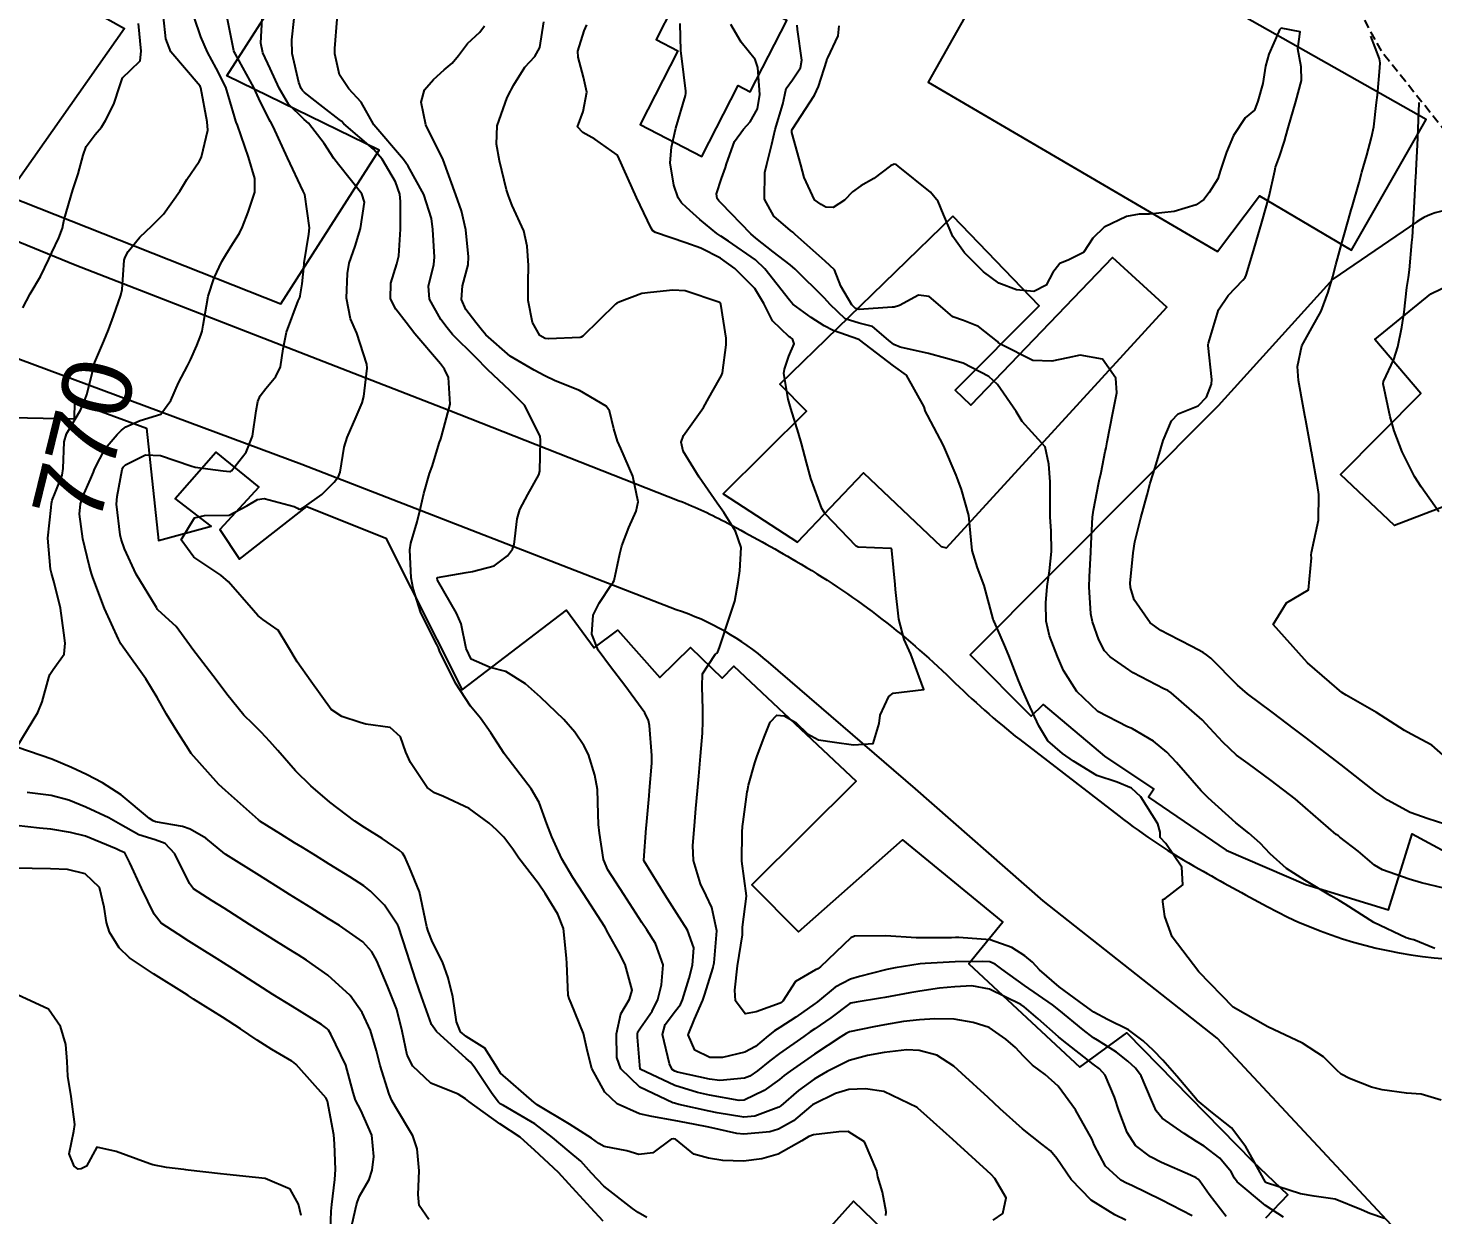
# Model space of a CAD drawing. Header units: metres. Extents: x 318500 to 325275, y 7408834 to 7428799.
# Drawn here: x 321173.1 to 321253.7, y 7409614.1 to 7409682.2 of the extents above; entities that cross this region are included whole.
import ezdxf
from ezdxf.enums import TextEntityAlignment as Align

# ---------------------------------------------------------------- set-up
doc = ezdxf.new("R2010")
doc.units = ezdxf.units.M
doc.header["$MEASUREMENT"] = 0
doc.linetypes.add('DASHED', pattern=[0.75, 0.5, -0.25])
for name, color, linetype in [('Cotas', 45, 'Continuous'), ('Curvas de Nivel 1m', 11, 'Continuous'), ('Curvas de Nivel 5m', 15, 'Continuous'), ('Edificações', 30, 'Continuous'), ('Vias Primárias', 230, 'Continuous')]:
    doc.layers.add(name, color=color, linetype=linetype)
doc.layers.add('Área', color=255, linetype='DASHED', plot=False)
doc.styles.add('ARIAL', font='arial.ttf')

msp = doc.modelspace()

# ---------------------------------------------------------------- linework, layer by layer
at = {"layer": 'Curvas de Nivel 1m', "flags": 128}
for points, elevation in [([(321172.802, 7409666.125), (321173.21, 7409666.934), (321173.817, 7409667.933), (321174.296, 7409668.918), (321174.465, 7409669.297), (321174.858, 7409670.139), (321175.078, 7409670.696), (321175.116, 7409670.906), (321175.159, 7409671.192), (321175.673, 7409672.898), (321175.978, 7409673.82), (321176.259, 7409674.89), (321176.427, 7409675.388), (321176.938, 7409676.078), (321177.317, 7409676.503), (321177.534, 7409676.874), (321178.018, 7409677.811), (321178.362, 7409678.866), (321178.518, 7409679.324), (321178.984, 7409679.776), (321179.534, 7409680.309), (321179.589, 7409680.851), (321179.434, 7409682.444)], 769), ([(321208.614, 7409613.944), (321208.117, 7409614.225), (321207.794, 7409614.455), (321206.139, 7409615.731), (321205.431, 7409616.491), (321204.835, 7409617.178), (321204.162, 7409617.717), (321203.204, 7409618.52), (321202.182, 7409619.32), (321200.384, 7409620.371), (321200.199, 7409620.469), (321200.092, 7409620.562), (321199.739, 7409621.035), (321198.695, 7409622.583), (321198.488, 7409622.842), (321198.235, 7409623.062), (321196.534, 7409624.607), (321196.256, 7409625.01), (321195.687, 7409626.619), (321195.362, 7409627.556), (321195.009, 7409628.63), (321194.837, 7409629.154), (321194.362, 7409630.64), (321194.331, 7409630.715), (321193.562, 7409631.866), (321192.762, 7409632.664), (321192.364, 7409632.96), (321191.57, 7409633.48), (321190.383, 7409634.218), (321189.598, 7409634.702), (321188.844, 7409635.163), (321188.397, 7409635.43), (321187.599, 7409635.929), (321186.409, 7409636.686), (321186.373, 7409636.714), (321186.328, 7409636.751), (321184.435, 7409638.434), (321184.055, 7409638.784), (321182.466, 7409640.56), (321182.296, 7409640.803), (321181.59, 7409641.923), (321181.044, 7409642.822), (321180.504, 7409643.773), (321179.851, 7409644.84), (321178.547, 7409646.663), (321178.425, 7409646.861), (321178.287, 7409647.128), (321177.487, 7409648.871), (321176.812, 7409650.663), (321176.744, 7409650.879), (321176.607, 7409651.367), (321176.239, 7409652.886), (321176.048, 7409654.293), (321176.114, 7409654.888), (321176.241, 7409655.301), (321176.671, 7409656.307), (321176.846, 7409656.71), (321176.907, 7409656.878), (321177.514, 7409658.056), (321178.204, 7409658.865), (321178.461, 7409659.114), (321178.715, 7409659.311), (321179.532, 7409659.662), (321180.722, 7409660.029), (321181.289, 7409660.822), (321181.732, 7409661.828), (321182.252, 7409662.808), (321182.429, 7409663.141), (321182.778, 7409663.974), (321183.017, 7409664.567), (321183.087, 7409664.797), (321183.14, 7409665.143), (321183.44, 7409666.794), (321183.771, 7409667.846), (321184.218, 7409668.786), (321184.455, 7409669.175), (321184.856, 7409669.82), (321185.223, 7409670.416), (321185.404, 7409670.772), (321185.735, 7409671.623), (321186.116, 7409672.762), (321186.114, 7409673.55), (321185.756, 7409674.767), (321185.114, 7409676.611), (321185.044, 7409676.779), (321185.021, 7409676.849), (321184.953, 7409677.114), (321184.453, 7409678.785), (321183.898, 7409679.879), (321183.386, 7409680.796), (321183.013, 7409681.673), (321182.632, 7409682.806)], 771), ([(321222.327, 7409614.056), (321222.361, 7409614.266), (321222.137, 7409615.387), (321221.885, 7409616.273), (321221.819, 7409616.608), (321221.109, 7409618.281), (321220.179, 7409618.877), (321219.63, 7409618.846), (321218.175, 7409618.677), (321217.919, 7409618.579), (321217.518, 7409618.33), (321216.162, 7409617.571), (321215.222, 7409617.297), (321214.158, 7409617.18), (321212.977, 7409617.206), (321212.16, 7409617.353), (321211.313, 7409617.564), (321210.264, 7409618.429), (321210.17, 7409618.453), (321210.148, 7409618.453), (321210.004, 7409618.432), (321208.962, 7409617.642), (321208.161, 7409617.561), (321207.467, 7409617.764), (321206.165, 7409618.016), (321205.862, 7409618.179), (321205.433, 7409618.491), (321204.182, 7409619.286), (321202.325, 7409620.402), (321202.199, 7409620.49), (321202.15, 7409620.531), (321200.225, 7409622.224), (321200.002, 7409622.563), (321199.325, 7409623.658), (321198.247, 7409624.321), (321197.919, 7409624.593), (321197.694, 7409625.16), (321197.481, 7409626.598), (321197.21, 7409627.687), (321196.88, 7409628.604), (321196.321, 7409629.728), (321196.071, 7409630.358), (321195.988, 7409630.615), (321195.884, 7409631.07), (321195.562, 7409632.622), (321194.984, 7409634.028), (321194.72, 7409634.635), (321194.598, 7409634.843), (321194.394, 7409635.012), (321193.431, 7409635.686), (321192.406, 7409636.318), (321191.845, 7409636.676), (321190.426, 7409637.772), (321189.319, 7409638.711), (321188.453, 7409639.565), (321187.426, 7409640.736), (321186.979, 7409641.246), (321186.48, 7409641.785), (321185.994, 7409642.266), (321185.486, 7409642.765), (321184.508, 7409643.959), (321183.894, 7409644.786), (321182.546, 7409646.534), (321182.364, 7409646.803), (321181.599, 7409647.853), (321180.57, 7409648.791), (321180.549, 7409648.81), (321180.534, 7409648.831), (321180.46, 7409648.943), (321179.295, 7409650.85), (321178.622, 7409652.295), (321178.443, 7409652.862), (321178.386, 7409653.108), (321178.177, 7409654.865), (321178.216, 7409655.305), (321178.491, 7409656.862), (321178.548, 7409656.996), (321178.684, 7409657.124), (321179.841, 7409657.695), (321180.692, 7409657.655), (321182.432, 7409657.056), (321182.683, 7409656.983), (321184.295, 7409656.784), (321184.679, 7409656.741), (321184.713, 7409656.746), (321184.772, 7409656.779), (321185.617, 7409657.845), (321185.986, 7409658.761), (321186.195, 7409660.229), (321186.282, 7409660.757), (321186.413, 7409661.077), (321186.741, 7409661.498), (321187.31, 7409662.183), (321187.582, 7409662.738), (321187.739, 7409663.772), (321187.926, 7409664.733), (321188.609, 7409666.524), (321188.69, 7409666.722), (321188.718, 7409666.815), (321188.822, 7409667.501), (321188.939, 7409668.618), (321188.949, 7409668.719), (321189.22, 7409670.361), (321189.248, 7409670.716), (321188.974, 7409672.635), (321188.943, 7409672.719), (321188.892, 7409672.828), (321187.997, 7409674.734), (321187.163, 7409676.531), (321187.043, 7409676.749), (321187.007, 7409676.805), (321186.952, 7409676.901), (321186.345, 7409678.14), (321186.051, 7409678.764), (321184.999, 7409680.681), (321184.943, 7409680.781), (321184.913, 7409680.869), (321184.528, 7409682.785)], 772), ([(321228.507, 7409613.791), (321229.052, 7409614.176), (321229.236, 7409615.071), (321228.588, 7409616.183), (321228.376, 7409616.41), (321228.154, 7409616.612), (321226.406, 7409618.208), (321226.173, 7409618.421), (321224.522, 7409619.908), (321224.199, 7409620.197), (321224.144, 7409620.241), (321222.213, 7409621.168), (321221.175, 7409621.321), (321220.215, 7409621.286), (321219.454, 7409621.059), (321218.202, 7409620.451), (321218.121, 7409620.401), (321218.033, 7409620.323), (321217.031, 7409619.494), (321216.18, 7409619.003), (321215.677, 7409618.856), (321214.175, 7409618.725), (321213.791, 7409618.761), (321212.181, 7409619.123), (321211.298, 7409619.299), (321210.186, 7409619.507), (321208.907, 7409619.725), (321208.191, 7409619.879), (321206.922, 7409620.469), (321206.21, 7409621.127), (321205.463, 7409622.492), (321205.216, 7409623.471), (321204.989, 7409624.499), (321204.276, 7409626.235), (321204.151, 7409626.511), (321204.105, 7409626.689), (321204.02, 7409628.513), (321204.002, 7409628.824), (321203.838, 7409630.515), (321203.515, 7409631.346), (321202.788, 7409632.526), (321202.369, 7409633.114), (321201.276, 7409634.547), (321200.92, 7409635.076), (321200.402, 7409635.752), (321199.998, 7409636.158), (321199.568, 7409636.573), (321198.422, 7409637.401), (321196.94, 7409638.097), (321196.435, 7409638.31), (321196.014, 7409638.616), (321195.055, 7409640.038), (321194.777, 7409640.637), (321194.479, 7409641.51), (321193.891, 7409642.056), (321192.486, 7409642.241), (321192.152, 7409642.34), (321191.102, 7409642.691), (321190.496, 7409643.09), (321189.328, 7409644.712), (321188.537, 7409645.824), (321188.002, 7409646.728), (321187.455, 7409647.632), (321186.565, 7409648.253), (321186.283, 7409648.47), (321186.034, 7409648.758), (321184.594, 7409650.407), (321184.166, 7409650.784), (321182.615, 7409651.82), (321181.888, 7409652.811), (321182.643, 7409654.085), (321183.23, 7409654.208), (321184.645, 7409654.233), (321185.649, 7409654.765), (321186.271, 7409655.141), (321186.657, 7409655.186), (321188.379, 7409654.724), (321188.563, 7409654.635), (321188.649, 7409654.582), (321188.771, 7409654.597), (321188.958, 7409654.717), (321189.95, 7409655.418), (321190.672, 7409656.134), (321190.914, 7409656.458), (321191.002, 7409656.695), (321191.247, 7409658.146), (321191.407, 7409658.69), (321191.921, 7409659.881), (321192.269, 7409660.677), (321192.37, 7409661.041), (321192.553, 7409662.673), (321192.54, 7409662.897), (321191.975, 7409664.682), (321191.613, 7409665.503), (321191.373, 7409666.692), (321191.424, 7409668.098), (321191.536, 7409668.69), (321191.869, 7409669.671), (321192.178, 7409670.68), (321192.403, 7409672.195), (321192.261, 7409672.679), (321190.915, 7409674.346), (321190.656, 7409674.703), (321190.085, 7409675.556), (321189.191, 7409676.718), (321188.952, 7409676.94), (321188.044, 7409677.817), (321187.512, 7409678.742), (321186.987, 7409679.858), (321186.563, 7409680.757), (321186.455, 7409681.311), (321186.528, 7409682.758)], 773), ([(321236.116, 7409613.784), (321235.487, 7409614.089), (321234.132, 7409614.937), (321232.977, 7409616.122), (321232.162, 7409617.333), (321231.797, 7409617.766), (321231.3, 7409618.143), (321230.183, 7409619.026), (321228.898, 7409620.18), (321228.21, 7409620.824), (321226.702, 7409622.205), (321226.234, 7409622.631), (321225.259, 7409623.244), (321224.243, 7409623.525), (321223.545, 7409623.553), (321222.241, 7409623.41), (321221.279, 7409623.241), (321220.237, 7409622.941), (321218.976, 7409622.309), (321218.501, 7409622.04), (321218.223, 7409621.874), (321217.325, 7409621.222), (321216.303, 7409620.348), (321216.247, 7409620.301), (321216.199, 7409620.275), (321214.81, 7409619.745), (321214.19, 7409619.694), (321212.652, 7409619.935), (321212.195, 7409620.035), (321210.449, 7409620.426), (321210.201, 7409620.496), (321210.108, 7409620.524), (321208.214, 7409621.413), (321207.124, 7409622.467), (321206.891, 7409623.125), (321206.876, 7409624.471), (321207.117, 7409625.618), (321207.619, 7409626.46), (321207.768, 7409626.977), (321207.364, 7409628.464), (321207.017, 7409629.169), (321206.329, 7409630.38), (321206.295, 7409630.446), (321206.277, 7409630.481), (321206.202, 7409630.612), (321204.978, 7409632.501), (321204.374, 7409633.441), (321203.735, 7409634.517), (321203.153, 7409635.772), (321202.878, 7409636.525), (321202.428, 7409637.743), (321201.983, 7409638.537), (321200.469, 7409640.511), (321200.435, 7409640.561), (321199.66, 7409641.75), (321199.071, 7409642.581), (321198.5, 7409643.28), (321197.629, 7409644.603), (321196.718, 7409646.446), (321196.653, 7409646.618), (321196.624, 7409646.692), (321196.552, 7409646.811), (321195.65, 7409648.629), (321195.195, 7409650.029), (321195.087, 7409650.635), (321195.011, 7409652.25), (321195.064, 7409652.636), (321195.424, 7409653.85), (321195.622, 7409654.63), (321195.813, 7409655.479), (321196.144, 7409656.625), (321196.285, 7409657.025), (321196.707, 7409658.423), (321196.766, 7409658.563), (321196.789, 7409658.619), (321196.836, 7409658.743), (321197.331, 7409660.611), (321197.239, 7409662.126), (321196.997, 7409662.616), (321196.764, 7409662.912), (321195.301, 7409664.635), (321194.797, 7409665.291), (321194.212, 7409666.057), (321193.906, 7409666.654), (321193.928, 7409667.549), (321194.257, 7409668.649), (321194.372, 7409669.123), (321194.482, 7409670.646), (321194.472, 7409672.233), (321194.435, 7409672.647), (321194.187, 7409673.365), (321193.42, 7409674.663), (321192.928, 7409675.227), (321191.226, 7409676.696), (321191.084, 7409676.831), (321190.952, 7409676.945), (321190.015, 7409677.654), (321188.968, 7409678.485), (321188.849, 7409678.602), (321188.779, 7409678.723), (321188.646, 7409679.054), (321188.248, 7409680.731), (321188.229, 7409681.514), (321188.376, 7409682.73)], 774), ([(321245.163, 7409613.96), (321244.13, 7409614.624), (321242.513, 7409615.995), (321242.355, 7409616.2), (321242.156, 7409616.559), (321241.506, 7409617.352), (321240.604, 7409618.023), (321240.174, 7409618.294), (321239.459, 7409618.759), (321238.194, 7409619.645), (321237.863, 7409620.055), (321237.589, 7409620.68), (321236.999, 7409622.068), (321236.668, 7409622.507), (321236.238, 7409622.912), (321235.587, 7409623.433), (321234.479, 7409624.107), (321234.252, 7409624.252), (321233.67, 7409624.705), (321232.276, 7409625.85), (321231.907, 7409626.136), (321230.296, 7409627.254), (321229.002, 7409628.18), (321228.606, 7409628.478), (321228.314, 7409628.6), (321227.879, 7409628.63), (321226.314, 7409628.604), (321224.594, 7409628.517), (321224.312, 7409628.49), (321222.871, 7409628.262), (321222.401, 7409628.176), (321222.308, 7409628.157), (321220.815, 7409627.772), (321220.3, 7409627.616), (321219.433, 7409627.163), (321218.409, 7409626.318), (321218.339, 7409626.259), (321218.278, 7409626.218), (321217.172, 7409625.431), (321216.257, 7409624.847), (321215.953, 7409624.654), (321215.589, 7409624.357), (321214.853, 7409623.754), (321214.24, 7409623.416), (321212.963, 7409623.115), (321212.237, 7409623.128), (321211.362, 7409623.534), (321210.991, 7409624.419), (321211.353, 7409625.325), (321211.835, 7409626.407), (321211.939, 7409626.751), (321212.303, 7409627.913), (321212.424, 7409628.282), (321212.447, 7409628.398), (321212.474, 7409628.56), (321212.636, 7409630.395), (321212.35, 7409631.718), (321212.018, 7409632.405), (321211.697, 7409633.083), (321211.302, 7409634.416), (321211.258, 7409635.277), (321211.355, 7409636.416), (321211.436, 7409637.404), (321211.528, 7409638.414), (321211.602, 7409639.264), (321211.703, 7409640.412), (321211.806, 7409641.733), (321211.825, 7409642.41), (321211.825, 7409643.086), (321211.783, 7409644.411), (321211.806, 7409645.135), (321212.548, 7409646.247), (321212.625, 7409646.323), (321212.685, 7409646.398), (321212.788, 7409646.634), (321213.364, 7409648.392), (321213.663, 7409649.31), (321213.867, 7409650.387), (321213.946, 7409651.05), (321214.022, 7409652.386), (321213.713, 7409653.316), (321213.031, 7409654.396), (321212.658, 7409654.919), (321211.612, 7409656.416), (321210.702, 7409657.9), (321210.579, 7409658.432), (321210.714, 7409658.813), (321211.878, 7409660.413), (321212.182, 7409660.964), (321212.754, 7409661.986), (321212.909, 7409662.247), (321212.957, 7409662.398), (321213.164, 7409664.016), (321213.176, 7409664.396), (321212.863, 7409666.346), (321212.841, 7409666.4), (321212.81, 7409666.433), (321212.751, 7409666.461), (321210.82, 7409667.11), (321210.111, 7409667.15), (321208.818, 7409667.014), (321208.337, 7409666.945), (321207.075, 7409666.477), (321206.889, 7409666.399), (321206.809, 7409666.344), (321204.938, 7409664.508), (321204.853, 7409664.445), (321204.789, 7409664.432), (321202.978, 7409664.346), (321202.787, 7409664.372), (321202.465, 7409664.543), (321202.061, 7409665.284), (321201.803, 7409666.55), (321201.798, 7409667.578), (321201.82, 7409668.55), (321201.748, 7409669.66), (321201.557, 7409670.553), (321200.884, 7409671.998), (321200.725, 7409672.399), (321200.669, 7409672.563), (321200.552, 7409672.908), (321200.159, 7409674.571), (321199.991, 7409675.518), (321200.022, 7409676.574), (321200.594, 7409678.193), (321200.786, 7409678.563), (321200.852, 7409678.681), (321200.975, 7409678.922), (321201.605, 7409679.94), (321202.178, 7409680.548), (321202.48, 7409681.073), (321202.697, 7409682.543)], 777), ([(321254.213, 7409620.675), (321253.063, 7409621.011), (321252.218, 7409621.074), (321250.832, 7409621.273), (321250.223, 7409621.415), (321248.944, 7409621.909), (321248.48, 7409622.164), (321248.235, 7409622.391), (321247.466, 7409623.156), (321246.25, 7409623.95), (321244.264, 7409624.872), (321242.28, 7409626), (321240.31, 7409628.03), (321238.778, 7409630.046), (321238.348, 7409631.217), (321238.23, 7409632.052), (321238.239, 7409632.175), (321238.363, 7409632.245), (321239.394, 7409633.021), (321239.323, 7409634.041), (321238.403, 7409635.399), (321238.09, 7409635.738), (321238.077, 7409636.055), (321237.943, 7409636.531), (321236.976, 7409638.072), (321236.447, 7409638.564), (321235.625, 7409638.92), (321234.458, 7409639.3), (321233.112, 7409640.124), (321232.474, 7409640.557), (321231.633, 7409641.295), (321231.119, 7409642.151), (321230.51, 7409643.468), (321230.192, 7409644.165), (321229.953, 7409644.744), (321229.388, 7409646.177), (321229.148, 7409646.773), (321228.569, 7409648.092), (321228.525, 7409648.19), (321228.496, 7409648.266), (321227.975, 7409650.196), (321227.598, 7409651.217), (321227.285, 7409652.203), (321227.228, 7409652.796), (321227.096, 7409654.213), (321226.672, 7409655.706), (321226.485, 7409656.222), (321226.369, 7409656.539), (321225.654, 7409658.231), (321224.727, 7409659.977), (321224.627, 7409660.14), (321224.585, 7409660.242), (321224.529, 7409660.448), (321223.514, 7409662.259), (321222.768, 7409662.794), (321220.827, 7409664.299), (321220.806, 7409664.315), (321220.79, 7409664.321), (321219.311, 7409664.83), (321218.798, 7409665.097), (321218.041, 7409665.57), (321217.004, 7409666.347), (321216.813, 7409666.561), (321215.398, 7409668.372), (321214.848, 7409668.881), (321213.3, 7409669.959), (321212.868, 7409670.238), (321212.626, 7409670.404), (321211.668, 7409671.208), (321210.885, 7409671.884), (321210.6, 7409672.147), (321210.423, 7409672.437), (321210.167, 7409673.175), (321209.963, 7409674.444), (321210.032, 7409675.345), (321210.284, 7409676.44), (321210.84, 7409678.304), (321210.863, 7409678.432), (321210.849, 7409678.555), (321210.633, 7409680.436), (321210.575, 7409680.868), (321210.526, 7409682.438)], 779), ([(321241.874, 7409614.004), (321240.907, 7409615.25), (321240.353, 7409616.027), (321240.259, 7409616.136), (321240.152, 7409616.212), (321239.822, 7409616.365), (321238.161, 7409617.101), (321237.532, 7409617.428), (321236.676, 7409618.072), (321236.181, 7409618.811), (321235.716, 7409620.087), (321235.469, 7409620.834), (321234.931, 7409622.099), (321234.602, 7409622.473), (321234.236, 7409622.743), (321232.465, 7409624.128), (321232.253, 7409624.306), (321231.072, 7409625.343), (321230.278, 7409626.027), (321230.088, 7409626.163), (321228.293, 7409627.042), (321227.273, 7409627.223), (321226.295, 7409627.183), (321225.419, 7409627.097), (321224.29, 7409626.925), (321223.713, 7409626.824), (321222.284, 7409626.563), (321222.039, 7409626.517), (321220.627, 7409626.287), (321220.331, 7409626.237), (321220.279, 7409626.213), (321219.177, 7409625.396), (321218.257, 7409624.771), (321217.989, 7409624.589), (321217.624, 7409624.329), (321216.24, 7409623.341), (321215.672, 7409622.92), (321214.961, 7409622.363), (321214.537, 7409622.055), (321214.223, 7409621.929), (321212.809, 7409621.803), (321212.222, 7409621.871), (321210.379, 7409622.277), (321210.228, 7409622.326), (321210.075, 7409622.432), (321209.919, 7409622.747), (321209.513, 7409624.437), (321209.675, 7409625.02), (321210.27, 7409625.79), (321210.548, 7409626.154), (321210.673, 7409626.424), (321211.041, 7409627.677), (321211.236, 7409628.416), (321211.314, 7409629.409), (321210.959, 7409630.421), (321210.344, 7409631.378), (321209.664, 7409632.437), (321208.462, 7409634.376), (321208.436, 7409634.45), (321208.586, 7409636.271), (321208.603, 7409636.448), (321208.743, 7409638.139), (321208.768, 7409638.447), (321208.901, 7409640.008), (321208.905, 7409640.446), (321208.769, 7409642.165), (321208.711, 7409642.448), (321208.497, 7409642.885), (321207.361, 7409644.467), (321206.536, 7409645.542), (321205.824, 7409646.491), (321205.466, 7409647.403), (321205.54, 7409648.495), (321205.878, 7409649.193), (321206.597, 7409650.25), (321206.692, 7409650.385), (321206.736, 7409650.479), (321207.074, 7409652.025), (321207.189, 7409652.474), (321207.575, 7409653.536), (321208.011, 7409654.466), (321208.124, 7409654.999), (321207.818, 7409656.469), (321207.121, 7409658.059), (321206.924, 7409658.478), (321206.717, 7409659.188), (321206.464, 7409660.22), (321206.287, 7409660.487), (321204.743, 7409661.395), (321203.347, 7409661.935), (321202.755, 7409662.227), (321202.151, 7409662.546), (321200.772, 7409663.355), (321199.372, 7409664.581), (321199.105, 7409664.898), (321198.797, 7409665.282), (321198.233, 7409666.027), (321197.98, 7409666.602), (321198.037, 7409667.387), (321198.352, 7409668.597), (321198.384, 7409669.06), (321198.231, 7409670.6), (321197.97, 7409671.693), (321197.652, 7409672.609), (321196.92, 7409674.62), (321195.925, 7409676.63), (321195.658, 7409677.938), (321195.856, 7409678.631), (321196.374, 7409679.231), (321196.987, 7409679.778), (321197.435, 7409680.172), (321197.803, 7409680.608), (321198.316, 7409681.295), (321199.02, 7409681.946), (321199.298, 7409682.314)], 776), ([(321250.967, 7409613.882), (321250.124, 7409614.164), (321249.65, 7409614.375), (321248.136, 7409614.994), (321246.921, 7409615.156), (321246.14, 7409615.288), (321244.198, 7409615.921), (321244.15, 7409615.946), (321244.125, 7409615.97), (321243.424, 7409617.242), (321243.006, 7409617.987), (321242.186, 7409619.077), (321240.993, 7409620.018), (321240.21, 7409620.669), (321239.036, 7409622.042), (321238.239, 7409622.96), (321237.701, 7409623.515), (321237.108, 7409624.067), (321236.259, 7409624.705), (321235.065, 7409625.301), (321234.274, 7409625.728), (321233.726, 7409626.116), (321232.296, 7409627.173), (321231.15, 7409628.147), (321230.752, 7409628.591), (321230.318, 7409628.943), (321229.576, 7409629.425), (321228.327, 7409629.878), (321226.533, 7409630.002), (321226.328, 7409630), (321226.108, 7409629.994), (321224.327, 7409629.978), (321224.069, 7409629.985), (321222.328, 7409630.098), (321220.541, 7409630.075), (321220.327, 7409629.981), (321218.578, 7409628.316), (321218.425, 7409628.202), (321218.307, 7409628.142), (321217.157, 7409627.477), (321216.419, 7409626.348), (321216.354, 7409626.274), (321216.278, 7409626.237), (321214.888, 7409625.746), (321214.269, 7409625.633), (321213.711, 7409626.379), (321213.677, 7409626.991), (321213.826, 7409628.377), (321214.103, 7409630.149), (321214.114, 7409630.373), (321214.107, 7409630.599), (321214.33, 7409632.37), (321214.33, 7409632.401), (321214.07, 7409634.375), (321214.081, 7409636.05), (321214.108, 7409636.375), (321214.139, 7409636.649), (321214.382, 7409638.371), (321214.387, 7409638.424), (321214.446, 7409638.748), (321214.812, 7409640.019), (321214.933, 7409640.365), (321215.347, 7409641.495), (321215.698, 7409642.358), (321216.085, 7409642.765), (321216.496, 7409642.722), (321217.163, 7409642.34), (321217.843, 7409641.689), (321218.48, 7409641.347), (321219.386, 7409641.213), (321220.478, 7409641.05), (321221.615, 7409641.142), (321221.958, 7409642.275), (321222.01, 7409642.762), (321222.514, 7409643.838), (321222.758, 7409644.024), (321224.52, 7409644.24), (321223.772, 7409646.252), (321223.394, 7409647.093), (321223.083, 7409648.262), (321222.9, 7409649.961), (321222.869, 7409650.266), (321222.682, 7409652.217), (321222.674, 7409652.269), (321222.662, 7409652.301), (321222.631, 7409652.321), (321220.739, 7409652.406), (321220.631, 7409652.447), (321218.845, 7409654.318), (321218.655, 7409654.622), (321218.025, 7409656.33), (321217.773, 7409657.255), (321217.503, 7409658.338), (321217.318, 7409658.943), (321216.881, 7409660.348), (321216.738, 7409660.886), (321216.488, 7409662.354), (321216.512, 7409662.605), (321216.775, 7409663.351), (321217.068, 7409664.063), (321216.979, 7409664.347), (321216.866, 7409664.424), (321216.791, 7409664.463), (321215.83, 7409665.394), (321215.341, 7409666.372), (321214.823, 7409667.237), (321213.672, 7409668.392), (321212.849, 7409668.976), (321211.724, 7409669.55), (321210.861, 7409669.861), (321209.108, 7409670.456), (321208.969, 7409670.557), (321208.872, 7409670.699), (321208.03, 7409672.469), (321207.273, 7409674.118), (321207.127, 7409674.478), (321206.926, 7409674.885), (321205.633, 7409675.807), (321204.945, 7409676.198), (321204.642, 7409676.515), (321204.959, 7409677.402), (321205.172, 7409678.507), (321204.983, 7409679.356), (321204.665, 7409680.515), (321204.664, 7409680.856), (321205.023, 7409682.019), (321205.167, 7409682.368)], 778), ([(321254.375, 7409632.842), (321253.091, 7409633.148), (321252.382, 7409633.347), (321250.843, 7409633.885), (321250.393, 7409634.155), (321249.454, 7409634.958), (321248.408, 7409635.767), (321248.317, 7409635.83), (321248.195, 7409635.923), (321246.432, 7409637.449), (321245.826, 7409637.956), (321244.456, 7409639.018), (321243.136, 7409639.99), (321242.743, 7409640.266), (321242.475, 7409640.467), (321241.673, 7409641.204), (321240.937, 7409642.023), (321240.497, 7409642.493), (321238.709, 7409644.048), (321238.522, 7409644.172), (321238.298, 7409644.279), (321236.537, 7409645.195), (321235.211, 7409646.1), (321234.893, 7409646.445), (321234.56, 7409647.088), (321234.199, 7409648.114), (321234.113, 7409648.579), (321234.003, 7409650.116), (321234.021, 7409650.704), (321234.112, 7409652.115), (321234.133, 7409652.617), (321234.206, 7409654.114), (321234.257, 7409654.515), (321234.571, 7409656.112), (321234.59, 7409656.203), (321234.689, 7409656.684), (321234.934, 7409657.88), (321234.979, 7409658.106), (321235.044, 7409658.436), (321235.368, 7409660.1), (321235.597, 7409661.247), (321235.545, 7409662.098), (321234.776, 7409663.191), (321233.498, 7409663.411), (321232.777, 7409663.265), (321231.861, 7409663.062), (321230.774, 7409663.105), (321228.951, 7409664.024), (321228.789, 7409664.145), (321228.739, 7409664.191), (321227.656, 7409665.065), (321226.802, 7409665.405), (321226.183, 7409665.606), (321225.47, 7409666.233), (321224.818, 7409666.772), (321224.207, 7409666.861), (321223.124, 7409666.265), (321222.809, 7409666.172), (321222.704, 7409666.167), (321220.807, 7409666.037), (321220.596, 7409666.091), (321220.379, 7409666.304), (321219.757, 7409667.379), (321219.382, 7409668.315), (321218.847, 7409668.804), (321217.127, 7409670.346), (321216.996, 7409670.472), (321216.872, 7409670.567), (321215.905, 7409671.389), (321215.379, 7409672.373), (321215.396, 7409673.89), (321215.507, 7409674.371), (321215.788, 7409675.516), (321215.983, 7409676.365), (321216.419, 7409677.812), (321216.545, 7409678.356), (321216.623, 7409678.707), (321216.983, 7409679.215), (321217.438, 7409679.899), (321217.511, 7409680.342), (321217.268, 7409682.105), (321217.251, 7409682.347)], 781), ([(321254.42, 7409636.51), (321253.465, 7409636.813), (321252.43, 7409637.171), (321251.132, 7409637.883), (321250.447, 7409638.365), (321248.47, 7409639.92), (321247.332, 7409640.79), (321246.485, 7409641.44), (321245.804, 7409641.957), (321244.505, 7409642.941), (321243.1, 7409643.991), (321242.527, 7409644.485), (321240.984, 7409646.023), (321240.749, 7409646.224), (321240.553, 7409646.348), (321239.895, 7409646.698), (321238.563, 7409647.388), (321238.127, 7409647.618), (321237.508, 7409648.066), (321236.589, 7409649.373), (321236.373, 7409650.083), (321236.359, 7409650.329), (321236.534, 7409652.081), (321236.636, 7409652.704), (321236.975, 7409654.075), (321237.331, 7409655.41), (321237.519, 7409656.067), (321237.789, 7409656.968), (321238.116, 7409658.066), (321238.259, 7409658.52), (321238.726, 7409659.641), (321239.123, 7409660.054), (321240.261, 7409660.513), (321240.745, 7409661.002), (321241.036, 7409661.745), (321241.046, 7409662.026), (321240.848, 7409663.971), (321240.849, 7409664.029), (321240.861, 7409664.099), (321241.431, 7409666.021), (321241.996, 7409666.838), (321242.836, 7409667.713), (321242.968, 7409667.869), (321243.031, 7409667.998), (321243.45, 7409669.406), (321243.619, 7409669.993), (321243.899, 7409670.97), (321244.192, 7409671.987), (321244.349, 7409672.535), (321244.672, 7409673.982), (321244.713, 7409674.192), (321244.932, 7409674.804), (321245.224, 7409675.698), (321245.3, 7409675.975), (321245.439, 7409676.454), (321245.874, 7409677.967), (321246.205, 7409679.178), (321246.182, 7409679.962), (321245.996, 7409680.985), (321246.115, 7409681.964), (321245.033, 7409682.17), (321244.939, 7409682.073), (321244.899, 7409681.981), (321244.321, 7409680.677), (321244.14, 7409679.989), (321243.97, 7409679.006), (321243.693, 7409677.993), (321243.491, 7409677.468), (321242.96, 7409677.033), (321242.293, 7409676.01), (321241.883, 7409675.068), (321241.541, 7409674.021), (321241.4, 7409673.536), (321240.901, 7409672.743), (321240.586, 7409672.344), (321240.157, 7409672.041), (321238.886, 7409671.656), (321237.463, 7409671.496), (321236.884, 7409671.498), (321236.159, 7409671.367), (321234.876, 7409670.76), (321234.227, 7409670.12), (321233.689, 7409669.296), (321232.851, 7409668.89), (321232.321, 7409668.672), (321231.925, 7409668.149), (321231.542, 7409667.44), (321230.824, 7409667.062), (321229.843, 7409667.157), (321228.83, 7409667.542), (321227.942, 7409668.203), (321226.856, 7409669.285), (321226.191, 7409670.227), (321225.639, 7409671.476), (321225.334, 7409672.236), (321224.898, 7409672.766), (321223.038, 7409674.268), (321222.921, 7409674.349), (321222.822, 7409674.371), (321222.599, 7409674.275), (321221.641, 7409673.557), (321220.903, 7409673.133), (321220.423, 7409672.778), (321219.97, 7409672.309), (321219.308, 7409671.893), (321218.886, 7409671.91), (321218.622, 7409672.058), (321218.241, 7409672.33), (321217.639, 7409673.609), (321217.455, 7409674.342), (321216.948, 7409676.189), (321216.945, 7409676.35), (321216.95, 7409676.371), (321218.234, 7409678.331), (321218.479, 7409678.826), (321218.948, 7409680.321), (321218.958, 7409680.364), (321219.002, 7409680.481), (321219.597, 7409681.739), (321219.658, 7409682.314)], 782), ([(321254.475, 7409640.326), (321253.673, 7409641.043), (321252.488, 7409641.661), (321252.105, 7409641.874), (321250.505, 7409642.908), (321248.754, 7409643.916), (321248.522, 7409644.065), (321247.798, 7409644.664), (321246.547, 7409645.772), (321246.366, 7409645.952), (321244.57, 7409647.97), (321245.339, 7409649.213), (321246.6, 7409649.95), (321246.781, 7409651.795), (321246.76, 7409651.948), (321246.774, 7409652.091), (321247.176, 7409653.942), (321247.198, 7409655.417), (321247.12, 7409655.943), (321246.771, 7409657.888), (321246.758, 7409657.949), (321246.751, 7409657.99), (321246.713, 7409658.2), (321246.445, 7409659.671), (321246.391, 7409659.955), (321246.313, 7409660.379), (321246.035, 7409661.961), (321245.966, 7409662.768), (321246.218, 7409663.959), (321246.8, 7409664.977), (321247.332, 7409665.942), (321247.729, 7409667.034), (321247.989, 7409667.933), (321248.178, 7409668.602), (321248.529, 7409669.925), (321248.605, 7409670.193), (321248.889, 7409671.196), (321249.054, 7409671.762), (321249.098, 7409671.918), (321249.502, 7409673.326), (321249.669, 7409673.913), (321249.949, 7409674.896), (321250.222, 7409675.907), (321250.345, 7409676.521), (321250.513, 7409677.905), (321250.559, 7409678.33), (321250.701, 7409679.903), (321250.72, 7409680.187), (321250.667, 7409680.414), (321250.17, 7409681.72)], 783), ([(321254.073, 7409654.435), (321253.074, 7409655.864), (321252.689, 7409656.457), (321251.972, 7409657.877), (321251.526, 7409659.078), (321251.292, 7409659.884), (321250.892, 7409661.764), (321250.908, 7409661.898), (321251.506, 7409663.162), (321251.734, 7409663.886), (321251.953, 7409665.029), (321252.087, 7409665.881), (321252.248, 7409667.293), (321252.341, 7409667.877), (321252.406, 7409668.317), (321252.541, 7409669.875), (321252.565, 7409670.184), (321252.658, 7409671.874), (321252.754, 7409673.708), (321252.772, 7409673.872), (321252.784, 7409674.01), (321252.884, 7409675.871), (321252.884, 7409675.938), (321252.958, 7409677.87), (321252.956, 7409677.895), (321252.95, 7409677.91)], 784), ([(321196.108, 7409613.827), (321195.545, 7409614.619), (321195.494, 7409615.255), (321195.549, 7409616.619), (321195.428, 7409617.886), (321195.186, 7409618.625), (321194.195, 7409620.281), (321193.986, 7409620.643), (321193.833, 7409621.019), (321193.299, 7409622.654), (321193.091, 7409623.51), (321192.744, 7409624.663), (321192.266, 7409625.704), (321191.584, 7409626.677), (321190.297, 7409627.85), (321189.079, 7409628.708), (321188.604, 7409629.007), (321188.315, 7409629.187), (321187.363, 7409629.777), (321186.327, 7409630.433), (321185.815, 7409630.755), (321184.344, 7409631.678), (321183.671, 7409632.102), (321182.587, 7409632.797), (321182.364, 7409633.095), (321181.524, 7409634.813), (321180.974, 7409635.4), (321180.398, 7409635.603), (321179.449, 7409635.893), (321178.406, 7409636.48), (321177.729, 7409636.867), (321176.419, 7409637.485), (321175.432, 7409637.888), (321174.429, 7409638.156), (321173.04, 7409638.321)], 769), ([(321191.608, 7409613.164), (321191.954, 7409614.672), (321191.989, 7409614.805), (321192.128, 7409615.17), (321192.685, 7409616.119), (321192.853, 7409616.659), (321192.939, 7409617.44), (321192.837, 7409618.66), (321192.191, 7409620.092), (321191.901, 7409620.673), (321191.763, 7409621.118), (321191.339, 7409622.679), (321190.479, 7409624.457), (321190.34, 7409624.689), (321190.252, 7409624.791), (321189.943, 7409625.006), (321188.27, 7409626.038), (321187.151, 7409626.737), (321186.288, 7409627.284), (321184.884, 7409628.182), (321184.307, 7409628.551), (321183.951, 7409628.775), (321182.938, 7409629.412), (321182.32, 7409629.8), (321181.702, 7409630.188), (321180.738, 7409630.824), (321180.338, 7409631.337), (321179.611, 7409632.837), (321178.943, 7409634.29), (321178.659, 7409634.856), (321178.472, 7409634.94), (321178.391, 7409634.976), (321178.157, 7409635.098), (321176.399, 7409635.809), (321175.534, 7409636.025), (321174.403, 7409636.227), (321173.759, 7409636.275), (321172.405, 7409636.424)], 768), ([(321190.435, 7409612.687), (321190.491, 7409614.309), (321190.531, 7409614.686), (321190.705, 7409616.121), (321190.742, 7409616.684), (321190.686, 7409618.164), (321190.639, 7409618.685), (321190.281, 7409620.607), (321190.255, 7409620.689), (321190.202, 7409620.794), (321188.487, 7409622.716), (321188.347, 7409622.834), (321188.232, 7409622.907), (321187.083, 7409623.582), (321186.244, 7409624.121), (321185.287, 7409624.76), (321184.26, 7409625.424), (321182.598, 7409626.472), (321182.278, 7409626.673), (321182.072, 7409626.803), (321180.296, 7409627.919), (321178.915, 7409628.844), (321178.316, 7409629.417), (321177.777, 7409630.311), (321177.591, 7409630.861), (321177.462, 7409631.745), (321177.199, 7409632.867), (321176.372, 7409633.658), (321175.365, 7409633.906), (321174.375, 7409633.937), (321173.338, 7409633.963), (321172.376, 7409633.988)], 767), ([(321188.769, 7409614.051), (321188.618, 7409614.713), (321188.133, 7409615.571), (321186.708, 7409616.175), (321186.142, 7409616.24), (321184.507, 7409616.404), (321184.145, 7409616.443), (321182.283, 7409616.663), (321182.148, 7409616.677), (321182.038, 7409616.692), (321181.045, 7409616.817), (321180.266, 7409616.952), (321180.142, 7409616.993), (321179.883, 7409617.094), (321178.153, 7409617.728), (321177.04, 7409617.984), (321176.448, 7409616.875), (321176.139, 7409616.739), (321175.969, 7409616.713), (321175.748, 7409616.886), (321175.453, 7409617.588), (321175.72, 7409618.887), (321175.788, 7409619.274), (321175.565, 7409620.89), (321175.369, 7409622.05), (321175.331, 7409622.893), (321175.261, 7409623.868), (321174.966, 7409624.899), (321174.265, 7409625.889), (321172.487, 7409626.718)], 766)]:
    msp.add_lwpolyline(points, dxfattribs=dict(at, elevation=elevation))
at = {"layer": 'Curvas de Nivel 5m', "flags": 128}
for points, elevation in [([(321172.47, 7409640.969), (321173.664, 7409642.922), (321173.902, 7409643.516), (321174.282, 7409644.914), (321174.346, 7409645.09), (321174.527, 7409645.389), (321175.172, 7409646.269), (321175.231, 7409646.9), (321175.141, 7409647.486), (321174.95, 7409648.904), (321174.592, 7409650.381), (321174.436, 7409650.912), (321174.386, 7409651.13), (321174.22, 7409652.916), (321174.415, 7409654.68), (321174.441, 7409654.913), (321174.475, 7409655.09), (321174.659, 7409655.521), (321175.048, 7409656.53), (321175.117, 7409656.903), (321175.168, 7409658.438), (321175.302, 7409658.901), (321176.096, 7409660.262), (321176.369, 7409660.885), (321176.46, 7409661.159), (321176.751, 7409662.296), (321176.845, 7409662.793), (321176.873, 7409662.879), (321177.443, 7409664.211), (321177.707, 7409664.871), (321178.005, 7409665.66), (321178.423, 7409666.864), (321178.488, 7409667.191), (321178.621, 7409668.862), (321178.664, 7409669.041), (321178.847, 7409669.358), (321179.517, 7409670.193), (321180.209, 7409670.84), (321180.877, 7409671.499), (321181.809, 7409672.816), (321182.213, 7409673.497), (321182.916, 7409674.517), (321183.016, 7409674.701), (321183.05, 7409674.799), (321183.406, 7409676.332), (321183.379, 7409676.796), (321183.009, 7409678.76), (321182.997, 7409678.8), (321182.971, 7409678.84), (321181.289, 7409680.826), (321181.011, 7409681.572), (321180.875, 7409682.832)], 770), ([(321239.931, 7409614.032), (321238.134, 7409614.955), (321236.453, 7409615.768), (321236.148, 7409615.917), (321235.835, 7409616.085), (321234.938, 7409616.879), (321234.297, 7409618.108), (321234.175, 7409618.413), (321233.217, 7409620.12), (321232.22, 7409621.476), (321231.474, 7409622.141), (321230.764, 7409622.681), (321230.24, 7409623.205), (321229.772, 7409623.694), (321229.234, 7409624.175), (321228.26, 7409624.836), (321227.343, 7409625.12), (321226.267, 7409625.311), (321225.157, 7409625.337), (321224.266, 7409625.277), (321223.342, 7409625.176), (321222.261, 7409624.993), (321221.649, 7409624.887), (321220.254, 7409624.589), (321220.055, 7409624.491), (321219.758, 7409624.297), (321218.24, 7409623.311), (321216.836, 7409622.341), (321216.492, 7409622.08), (321216.223, 7409621.86), (321215.345, 7409621.227), (321214.205, 7409620.677), (321213.926, 7409620.652), (321212.208, 7409620.956), (321211.516, 7409621.105), (321210.216, 7409621.516), (321208.23, 7409622.45), (321208.077, 7409624.281), (321208.072, 7409624.453), (321208.107, 7409624.597), (321208.255, 7409624.814), (321208.931, 7409625.783), (321209.24, 7409626.44), (321209.451, 7409627.28), (321209.551, 7409628.438), (321209.104, 7409629.661), (321208.61, 7409630.447), (321208.336, 7409630.872), (321207.301, 7409632.466), (321206.381, 7409633.885), (321206.125, 7409634.484), (321205.906, 7409635.988), (321205.85, 7409636.488), (321205.819, 7409637.089), (321205.776, 7409638.49), (321205.624, 7409639.32), (321205.265, 7409640.498), (321205.002, 7409641.029), (321204.483, 7409641.786), (321203.855, 7409642.516), (321202.509, 7409643.788), (321201.643, 7409644.549), (321200.531, 7409645.261), (321199.621, 7409645.486), (321198.541, 7409645.965), (321198.253, 7409646.594), (321197.961, 7409647.996), (321197.694, 7409648.603), (321196.598, 7409650.501), (321196.572, 7409650.62), (321196.573, 7409650.648), (321196.601, 7409650.668), (321198.254, 7409650.947), (321198.606, 7409651.002), (321199.851, 7409651.331), (321200.62, 7409651.9), (321200.907, 7409652.276), (321201.009, 7409652.556), (321201.175, 7409654.024), (321201.326, 7409654.553), (321201.785, 7409655.427), (321202.422, 7409656.543), (321202.474, 7409656.752), (321202.52, 7409658.542), (321202.486, 7409658.769), (321201.584, 7409660.551), (321200.742, 7409661.391), (321199.487, 7409662.579), (321198.771, 7409663.294), (321197.463, 7409664.61), (321197.156, 7409664.977), (321196.798, 7409665.456), (321196.134, 7409666.627), (321196.076, 7409667.373), (321196.39, 7409668.624), (321196.428, 7409669.043), (321196.331, 7409670.625), (321196.249, 7409671.254), (321195.806, 7409672.631), (321194.914, 7409674.268), (321194.639, 7409674.644), (321192.949, 7409676.634), (321192.927, 7409676.67), (321192.219, 7409677.937), (321191.516, 7409678.692), (321190.982, 7409679.506), (321190.714, 7409680.703), (321190.699, 7409681.009), (321190.834, 7409682.702)], 775), ([(321253.846, 7409629.368), (321252.656, 7409629.865), (321252.384, 7409629.922), (321252.331, 7409629.939), (321252.21, 7409629.993), (321250.345, 7409630.865), (321248.702, 7409631.915), (321248.363, 7409632.135), (321247.89, 7409632.404), (321246.38, 7409633.288), (321245.345, 7409633.96), (321244.398, 7409634.807), (321243.833, 7409635.408), (321243.166, 7409635.989), (321242.419, 7409636.588), (321240.836, 7409638.024), (321240.446, 7409638.418), (321239.016, 7409640.045), (321238.476, 7409640.632), (321237.699, 7409641.278), (321236.489, 7409641.98), (321236.415, 7409642.007), (321236.206, 7409642.084), (321234.503, 7409642.971), (321233.293, 7409644.122), (321232.538, 7409645.321), (321232.186, 7409646.135), (321231.737, 7409647.318), (321231.545, 7409648.145), (321231.519, 7409649.213), (321231.595, 7409650.145), (321231.723, 7409651.034), (321231.843, 7409652.142), (321231.822, 7409653.322), (321231.768, 7409654.143), (321231.775, 7409655.032), (321231.762, 7409656.149), (321231.693, 7409657.152), (321231.484, 7409658.152), (321230.718, 7409659.003), (321230.159, 7409659.603), (321229.816, 7409660.174), (321228.753, 7409661.729), (321228.242, 7409662.198), (321226.771, 7409662.961), (321225.756, 7409663.25), (321224.779, 7409663.507), (321223.166, 7409663.883), (321222.786, 7409664.022), (321222.492, 7409664.274), (321221.571, 7409665.062), (321220.799, 7409665.245), (321220.003, 7409665.509), (321219.136, 7409666.317), (321218.816, 7409666.687), (321217.124, 7409668.346), (321216.844, 7409668.591), (321215.866, 7409669.353), (321214.866, 7409670.136), (321214.589, 7409670.383), (321212.887, 7409672.129), (321212.749, 7409672.263), (321212.65, 7409672.404), (321212.62, 7409672.678), (321212.907, 7409673.544), (321213.133, 7409674.182), (321213.19, 7409674.397), (321213.655, 7409675.677), (321214.163, 7409676.388), (321214.541, 7409676.797), (321214.962, 7409677.539), (321215.102, 7409678.378), (321214.993, 7409679.928), (321214.833, 7409680.382), (321214.035, 7409681.37), (321213.443, 7409682.396)], 780), ([(321206.109, 7409613.728), (321205.404, 7409614.491), (321204.141, 7409615.878), (321203.541, 7409616.516), (321202.163, 7409617.803), (321201.785, 7409618.155), (321201.342, 7409618.542), (321200.181, 7409619.321), (321198.4, 7409620.587), (321198.202, 7409620.752), (321197.781, 7409621.02), (321196.215, 7409621.637), (321195.18, 7409622.626), (321194.866, 7409623.26), (321194.571, 7409624.635), (321194.268, 7409625.864), (321193.966, 7409626.645), (321193.725, 7409627.212), (321193.109, 7409628.658), (321192.834, 7409629.181), (321192.321, 7409629.749), (321190.967, 7409630.684), (321190.336, 7409631.075), (321189.34, 7409631.7), (321188.354, 7409632.315), (321188.102, 7409632.47), (321187.69, 7409632.73), (321186.372, 7409633.56), (321184.442, 7409634.769), (321184.411, 7409634.791), (321184.39, 7409634.809), (321183.307, 7409635.698), (321182.404, 7409636.211), (321181.967, 7409636.368), (321180.408, 7409636.647), (321180.267, 7409636.69), (321180.06, 7409636.835), (321178.43, 7409638.195), (321177.362, 7409638.871), (321176.447, 7409639.35), (321175.593, 7409639.753), (321174.46, 7409640.235), (321172.505, 7409640.904)], 770)]:
    msp.add_lwpolyline(points, dxfattribs=dict(at, elevation=elevation))
at = {"layer": 'Edificações'}
for points in [[(321227.035, 7409691.791), (321223.601, 7409684.812), (321227.045, 7409683.117), (321224.772, 7409679.08), (321241.371, 7409669.366), (321243.781, 7409672.562), (321249.074, 7409669.446), (321253.36, 7409676.935), (321229.855, 7409690.221)], [(321211.113, 7409685.363), (321209.143, 7409681.529), (321210.404, 7409680.881), (321208.225, 7409676.64), (321211.764, 7409674.821), (321213.854, 7409678.889), (321214.555, 7409678.529), (321216.66, 7409682.625)], [(321226.173, 7409671.396), (321216.26, 7409661.758), (321217.779, 7409660.196), (321213.002, 7409655.459), (321217.267, 7409652.682), (321221.063, 7409656.671), (321225.507, 7409652.442), (321225.81, 7409652.358), (321238.461, 7409666.163), (321235.343, 7409669.011), (321227.219, 7409660.545), (321226.316, 7409661.411), (321231.129, 7409666.25)]]:
    msp.add_lwpolyline(points, close=True, dxfattribs=at)
for points in [[(321175.655, 7409683.843), (321178.632, 7409682.152), (321171.895, 7409672.579), (321187.612, 7409666.353), (321193.243, 7409675.186), (321184.513, 7409679.447), (321189.019, 7409686.489)], [(321254.881, 7409654.925), (321251.534, 7409653.635), (321248.442, 7409656.569), (321253.055, 7409661.212), (321250.408, 7409664.315), (321253.619, 7409666.942), (321255.482, 7409667.84)], [(321170.336, 7409659.876), (321175.759, 7409659.758), (321175.78, 7409660.742), (321179.902, 7409659.231), (321180.579, 7409652.781), (321183.599, 7409653.596), (321181.537, 7409655.193), (321183.877, 7409657.845), (321186.342, 7409655.849), (321184.103, 7409653.41), (321185.236, 7409651.716), (321189.104, 7409654.728), (321193.634, 7409652.911), (321198.016, 7409644.213), (321203.999, 7409648.784), (321205.596, 7409646.632), (321206.954, 7409647.64), (321209.363, 7409644.918), (321211.118, 7409646.648), (321212.941, 7409644.887), (321213.611, 7409645.581), (321220.631, 7409638.969), (321214.642, 7409633.021), (321217.319, 7409630.325), (321223.295, 7409635.605), (321229.059, 7409630.883), (321227.097, 7409628.489), (321233.481, 7409622.57), (321236.162, 7409624.536), (321243.392, 7409617.172), (321245.411, 7409615.246), (321244.123, 7409613.895)], [(321223.946, 7409611.525), (321220.475, 7409614.877), (321213.169, 7409606.729)]]:
    msp.add_lwpolyline(points, dxfattribs=at)
msp.add_lwpolyline([(321254.569, 7409671.727, 0.12326), (321252.827, 7409671.068), (321247.994, 7409667.772), (321241.418, 7409660.507), (321227.182, 7409646.219), (321230.683, 7409642.695), (321231.362, 7409643.369), (321234.888, 7409640.409), (321237.716, 7409638.515), (321237.42, 7409638.062), (321241.881, 7409635.012), (321246.44, 7409633.053), (321251.196, 7409631.587), (321252.544, 7409635.961), (321258.789, 7409632.589)], format="xyb", dxfattribs=at)
at = {"layer": 'Vias Primárias'}
for points in [[(321325.81, 7409580.828), (321317.804, 7409579.799, -0.014257), (321311.873, 7409579.209, -0.047138), (321298.856, 7409579.515, -0.014751), (321291.381, 7409580.623, -0.094056), (321283.325, 7409583.694, -0.064456), (321269.372, 7409594.99), (321254.517, 7409610.114), (321241.364, 7409624.235), (321231.366, 7409632.107), (321224.038, 7409638.528), (321215.592, 7409645.809, 0.098133), (321210.296, 7409648.812), (321188.82, 7409657.146), (321148.114, 7409672.277, 0.032196)], [(321168.679, 7409671.508), (321175.808, 7409668.607), (321197.209, 7409660.283), (321210.477, 7409655.064, -0.028847), (321213.263, 7409653.778, -0.009237), (321217.176, 7409651.597, -0.061377), (321226.081, 7409644.832, 0.024984), (321230.023, 7409641.359), (321235.714, 7409636.975, 0.036179), (321240.301, 7409633.943, 0.003927), (321244.218, 7409631.783, 0.10648), (321254.479, 7409628.789, 0.012544), (321259.958, 7409628.533, 0.108708), (321265.888, 7409629.705, 0.028353), (321272.249, 7409632.922, 0.02798), (321278.949, 7409637.32, 0.068348), (321281.755, 7409640.059, 6.601868)]]:
    msp.add_lwpolyline(points, format="xyb", dxfattribs=at)
at = {"layer": 'Área', "flags": 128}
msp.add_lwpolyline([(321000, 7409940.627), (321000, 7409940.627), (321007.456, 7409936.276), (321012.441, 7409933.633), (321016.228, 7409930.955), (321016.57, 7409930.695), (321021.633, 7409927.784), (321024.595, 7409926.546), (321027.874, 7409924.416), (321028.82, 7409923.718), (321029.392, 7409923.279), (321034.546, 7409918.847), (321039.276, 7409914.675), (321041.605, 7409912.523), (321049.828, 7409905.622), (321055.76, 7409899.577), (321058.829, 7409896.602), (321065.221, 7409891.755), (321069.238, 7409888.84), (321072.947, 7409885.609), (321075.284, 7409883.539), (321079.409, 7409879.985), (321080.368, 7409879.118), (321091.663, 7409869.263), (321094.211, 7409867.208), (321095.04, 7409866.379), (321103.538, 7409858.916), (321106.913, 7409856.281), (321108.559, 7409854.735), (321115.488, 7409848.271), (321125.211, 7409840.087), (321133.848, 7409830.606), (321138.06, 7409825.477), (321138.966, 7409824.164), (321144.448, 7409818.324), (321147.727, 7409813.836), (321151.435, 7409809.507), (321155.715, 7409804.619), (321159.718, 7409799.502), (321164.751, 7409793.588), (321170.165, 7409786.666), (321177.67, 7409777.951), (321179.566, 7409775.27), (321180.799, 7409773.925), (321188.755, 7409764.155), (321190.508, 7409761.726), (321190.804, 7409761.413), (321191.394, 7409760.835), (321194.629, 7409757.026), (321194.911, 7409756.716), (321197.524, 7409753.212), (321199.284, 7409750.948), (321201.169, 7409748.049), (321203.431, 7409744.856), (321207.14, 7409740.085), (321212.462, 7409733.343), (321214.157, 7409730.71), (321217.485, 7409726.345), (321218.266, 7409725.211), (321218.497, 7409724.69), (321220.396, 7409722.217), (321220.744, 7409721.848), (321223.066, 7409718.98), (321225.164, 7409715.793), (321229.499, 7409710.452), (321231.237, 7409707.657), (321231.652, 7409707.119), (321233.416, 7409704.967), (321233.839, 7409704.532), (321236.203, 7409701.272), (321237.075, 7409700.219), (321237.858, 7409699.045), (321241.444, 7409694.352), (321244.903, 7409689.518), (321246.009, 7409688.3), (321249.333, 7409683.481), (321250.773, 7409680.877), (321259.17, 7409670.37), (321260.888, 7409668.2), (321263.498, 7409664.699), (321264.543, 7409662.93), (321265.578, 7409661.44), (321268.986, 7409656.955), (321274.959, 7409649.383), (321275.75, 7409648.279), (321278.947, 7409643.974), (321281.264, 7409640.762), (321284.675, 7409635.874), (321284.877, 7409635.687), (321286.012, 7409634.384), (321287.232, 7409632.639), (321287.485, 7409632.452), (321294.1, 7409622.695), (321296.39, 7409619.592), (321300.716, 7409614.52), (321302.318, 7409612.559), (321303.431, 7409610.952), (321307.183, 7409605.933), (321308.8, 7409603.611), (321315.244, 7409595.226), (321315.86, 7409594.476), (321316.209, 7409593.826), (321319.037, 7409589.911), (321325.345, 7409581.736), (321325.81, 7409580.828), (321329.863, 7409575.38), (321332.363, 7409572.28), (321334.985, 7409567.948), (321335.719, 7409566.927), (321336.211, 7409566.318), (321341.038, 7409560.093), (321345.358, 7409553.397), (321349.039, 7409548.749), (321349.927, 7409547.381), (321358.871, 7409534.712), (321363.453, 7409528.21), (321365.069, 7409525.863), (321366.993, 7409522.977), (321369.424, 7409519.609), (321371.612, 7409516.072), (321371.928, 7409515.591), (321374.344, 7409512.624), (321377.978, 7409507.054), (321379.55, 7409505.152), (321379.891, 7409504.668), (321381.11, 7409503.241), (321382.207, 7409501.562), (321387.823, 7409493.666), (321391.835, 7409487.779), (321393.115, 7409485.801), (321394.652, 7409483.729), (321395.878, 7409482.257), (321398.155, 7409478.981), (321398.613, 7409478.227), (321400.046, 7409476.274), (321400.962, 7409474.929), (321402.166, 7409473.123), (321403.13, 7409471.561), (321405.836, 7409467.809), (321409.546, 7409461.984), (321412.024, 7409457.925), (321414.342, 7409453.87), (321415.201, 7409451.514), (321419.09, 7409444.486), (321420.559, 7409441.827), (321420.769, 7409441.541), (321423.293, 7409436.567), (321425.414, 7409432.422), (321425.605, 7409431.84), (321426.83, 7409429.343), (321427.431, 7409427.925), (321430.154, 7409423.439), (321430.687, 7409422.263), (321430.876, 7409421.899), (321431.553, 7409420.632), (321431.655, 7409420.415), (321432.473, 7409418.788), (321432.877, 7409418.007), (321433.6, 7409416.733), (321434.205, 7409415.391), (321435.972, 7409412.145), (321437.058, 7409409.806), (321437.966, 7409408.261), (321438.171, 7409407.696), (321439.142, 7409405.883), (321439.292, 7409405.566), (321439.388, 7409405.402), (321442.699, 7409399.116), (321443.964, 7409395.846), (321446.054, 7409391.637), (321447.266, 7409389.052), (321451.937, 7409381.132), (321452.399, 7409379.918), (321453.932, 7409376.705), (321457.751, 7409369.876), (321457.975, 7409369.071), (321460.995, 7409363.59), (321461.646, 7409362.509), (321463.378, 7409357.893), (321465.46, 7409352.509), (321466.709, 7409348.26), (321466.991, 7409346.661), (321467.358, 7409345.233), (321468.24, 7409341.35), (321468.905, 7409339.146), (321469.748, 7409335.582), (321470.122, 7409334.567), (321472.15, 7409326.841), (321472.382, 7409325.152), (321473.955, 7409319.793), (321475.664, 7409313.663), (321476.193, 7409310.722), (321477.357, 7409306.104), (321477.537, 7409305.763), (321477.871, 7409304.622), (321478.726, 7409301.461), (321479.181, 7409299.557), (321480.183, 7409295.289), (321480.501, 7409294.252), (321481.162, 7409291.236), (321481.481, 7409290.134), (321483.359, 7409282.795), (321483.818, 7409281.324), (321484.516, 7409278.472), (321485.571, 7409274.885), (321486.118, 7409273.197), (321486.283, 7409272.079), (321487.235, 7409268.611), (321488.177, 7409263.928), (321488.24, 7409263.746), (321489.377, 7409260.034), (321489.689, 7409259.184), (321490.991, 7409253.798), (321491.3, 7409252.488), (321492.102, 7409249.925), (321493.863, 7409242.898), (321494.578, 7409240.41), (321494.847, 7409238.005), (321496.269, 7409232.118), (321496.909, 7409226.22), (321497.582, 7409222.684), (321498.534, 7409218.917), (321498.934, 7409214.593), (321499.745, 7409210.465), (321500.72, 7409206.217), (321501.144, 7409203.517), (321501.893, 7409198.496), (321502.009, 7409197.578), (321502.429, 7409195.895), (321503.427, 7409189.93), (321503.531, 7409188.48), (321504.281, 7409184.875), (321505.023, 7409179.75), (321505.598, 7409176.244), (321505.831, 7409175.209), (321506.954, 7409169.689), (321507.759, 7409164.87), (321508.635, 7409157.901), (321508.256, 7409151.776), (321508.424, 7409148.352), (321508.249, 7409147.257), (321508.185, 7409146.237), (321508.147, 7409145.238), (321507.956, 7409140.459), (321507.904, 7409139.297), (321507.929, 7409138.764), (321507.94, 7409136.91), (321507.809, 7409130.763), (321507.691, 7409127.04), (321507.711, 7409125.791), (321507.558, 7409120.93), (321507.479, 7409118.923), (321507.45, 7409116.869), (321507.449, 7409116.076), (321507.401, 7409114.763), (321507.411, 7409114.429), (321507.311, 7409112.819), (321507.213, 7409111.491), (321506.978, 7409110.212), (321506.841, 7409106.3), (321506.9, 7409103.3), (321506.91, 7409098.631), (321506.805, 7409095.544), (321506.457, 7409090.793), (321506.371, 7409085.948)], dxfattribs=at)

# ---------------------------------------------------------------- texts
at = {"layer": 'Cotas', "style": 'ARIAL'}
msp.add_text('770', height=4, rotation=76.22661, dxfattribs=at).set_placement((321176.307, 7409658.528, 770), align=Align.MIDDLE_CENTER)

doc.saveas('drawing.dxf')
